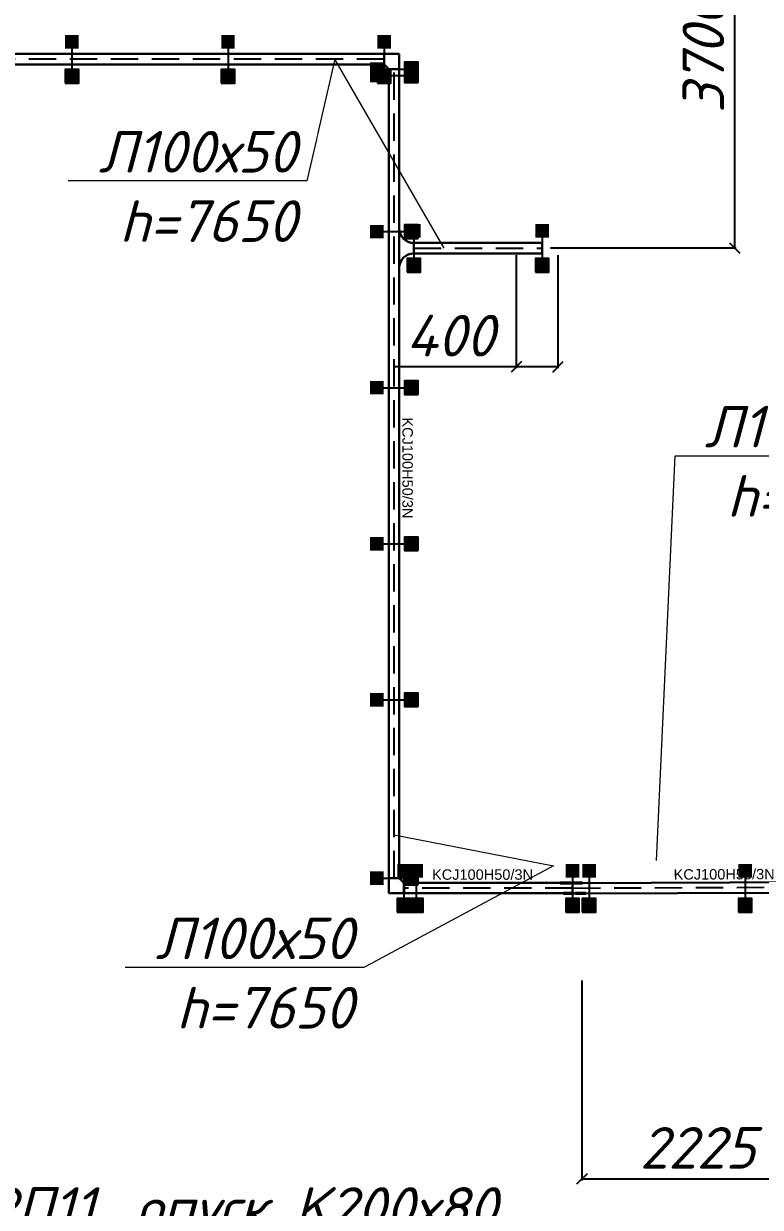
# Model space of a CAD drawing. Extents: x 221643 to 289394, y 86804 to 109436.
# Drawn here: x 250597 to 251304, y 104021 to 105159 of the extents above; entities that cross this region are included whole.
import ezdxf
from ezdxf import colors
from ezdxf.entities.mleader import LeaderData, LeaderLine
from ezdxf.math import Vec2, Vec3

# ---------------------------------------------------------------- set-up
doc = ezdxf.new("R2010")
doc.units = 0
doc.linetypes.add('DASHED2', pattern=[0.375, 0.25, -0.125])
doc.layers.get('Defpoints').update_dxf_attribs({"color": 140})
doc.layers.add('BAKS_opis', color=7, linetype='Continuous')
doc.layers.add("E_Прив'язки", color=24, linetype='Continuous')
doc.layers.add('E_Лотки', color=5, linetype='Continuous', lineweight=30)
doc.layers.add('E_Позначення', color=7, linetype='Continuous', lineweight=15)
doc.layers.add('E_Лотки_опори_опуски', color=2, linetype='Continuous', plot=False)
doc.styles.add('GOST 2.304', font='isocpeui.ttf')
doc.styles.add('ROMANS', font='ROMANS')
doc.styles.get("Standard").update_dxf_attribs({"font": 'arial.ttf'})
doc.styles.add('ГОСТ 2.304', font='isocpeui.ttf')
doc.dimstyles.new('ISO-25', dxfattribs={"dimtxt": 2.5, "dimasz": 2.5, "dimexe": 1.25, "dimexo": 0.625, "dimtad": 1, "dimtxsty": 'Standard', "dimcen": 2.5, "dimadec": 0, "dimazin": 0, "dimtfac": 1, "dimtmove": 0, "dimatfit": 3, "dimfxl": 1, "dimarcsym": 0})

# ---------------------------------------------------------------- blocks, each defined once
blk = doc.blocks.new('_Oblique')
at = {"color": 0, "linetype": 'ByBlock', "lineweight": -2}
blk.add_line((-0.5, -0.5), (0.5, 0.5), dxfattribs=at)
blk = doc.blocks.new('*D395')
at = {"layer": 'Defpoints', "color": 0, "transparency": 16777216}
for p in [(251069.7, 104936), (251109.7, 104936), (251069.7, 104828.7)]:
    blk.add_point(p, dxfattribs=at)
at = {"layer": "E_Прив'язки", "color": 0, "lineweight": -2, "transparency": 16777216}
for p, q in [((251069.7, 104936), (251069.7, 104827.4)), ((251109.7, 104936), (251109.7, 104827.4)), ((251069.7, 104828.7), (250952.7, 104828.7)), ((251109.7, 104828.7), (251069.7, 104828.7))]:
    blk.add_line(p, q, dxfattribs=at)
at = {"layer": "E_Прив'язки", "color": 0, "lineweight": -2, "transparency": 16777216, "xscale": 10, "yscale": 10, "zscale": 10, "rotation": 180}
blk.add_blockref('_Oblique', (251069.7, 104828.7), dxfattribs=at)
at = {"layer": "E_Прив'язки", "color": 0, "lineweight": -2, "transparency": 16777216, "xscale": 10, "yscale": 10, "zscale": 10}
blk.add_blockref('_Oblique', (251109.7, 104828.7), dxfattribs=at)
at = {"layer": "E_Прив'язки", "color": 0, "transparency": 16777216, "insert": (251006.2, 104858.7), "char_height": 40, "attachment_point": 5, "style": 'GOST 2.304', "bg_fill": 3, "box_fill_scale": 1.1, "bg_fill_color": 256, "bg_fill_true_color": 13158600, "bg_fill_transparency": 0}
blk.add_mtext('400', dxfattribs=at)
blk = doc.blocks.new('*D396')
at = {"layer": 'Defpoints', "color": 0, "transparency": 16777216}
for p in [(251102.7, 105312.9), (251279.6, 105312.9), (251102.7, 104943)]:
    blk.add_point(p, dxfattribs=at)
at = {"layer": "E_Прив'язки", "color": 0, "lineweight": -2, "transparency": 16777216}
for p, q in [((251102.7, 105312.9), (251280.9, 105312.9)), ((251279.6, 104943), (251279.6, 105312.9)), ((251102.7, 104943), (251280.9, 104943))]:
    blk.add_line(p, q, dxfattribs=at)
at = {"layer": "E_Прив'язки", "color": 0, "lineweight": -2, "transparency": 16777216, "xscale": 10, "yscale": 10, "zscale": 10}
for p, rotation in [((251279.6, 105312.9), 90), ((251279.6, 104943), 270)]:
    blk.add_blockref('_Oblique', p, dxfattribs=dict(at, rotation=rotation))
at = {"layer": "E_Прив'язки", "color": 0, "transparency": 16777216, "insert": (251249.4, 105128), "char_height": 40, "attachment_point": 5, "rotation": 90, "style": 'GOST 2.304', "bg_fill": 3, "box_fill_scale": 1.1, "bg_fill_color": 256, "bg_fill_true_color": 13158600, "bg_fill_transparency": 0}
blk.add_mtext('3700', dxfattribs=at)
blk = doc.blocks.new('*D398')
at = {"layer": 'Defpoints', "color": 0, "transparency": 16777216}
for p in [(251132.7, 104238.9), (251355.1, 104088), (251132.7, 104048.1)]:
    blk.add_point(p, dxfattribs=at)
at = {"layer": "E_Прив'язки", "color": 0, "lineweight": -2, "transparency": 16777216}
for p, q in [((251132.7, 104238.9), (251132.7, 104046.8)), ((251355.1, 104088), (251355.1, 104046.8)), ((251355.1, 104048.1), (251132.7, 104048.1))]:
    blk.add_line(p, q, dxfattribs=at)
at = {"layer": "E_Прив'язки", "color": 0, "lineweight": -2, "transparency": 16777216, "xscale": 10, "yscale": 10, "zscale": 10, "rotation": 180}
blk.add_blockref('_Oblique', (251132.7, 104048.1), dxfattribs=at)
at = {"layer": "E_Прив'язки", "color": 0, "lineweight": -2, "transparency": 16777216, "xscale": 10, "yscale": 10, "zscale": 10}
blk.add_blockref('_Oblique', (251355.1, 104048.1), dxfattribs=at)
at = {"layer": "E_Прив'язки", "color": 0, "transparency": 16777216, "insert": (251243.9, 104078.1), "char_height": 40, "attachment_point": 5, "style": 'GOST 2.304', "bg_fill": 3, "box_fill_scale": 1.1, "bg_fill_color": 256, "bg_fill_true_color": 13158600, "bg_fill_transparency": 0}
blk.add_mtext('2225', dxfattribs=at)
blk = doc.blocks.new('A$C7FF703E6')
at = {"linetype": 'Continuous'}
for p, q in [((0, 145), (100, 145)), ((0, 145), (0, 0)), ((100, 145), (145, 100)), ((145, 100), (145, 0)), ((145, 0), (0, 0))]:
    blk.add_line(p, q, dxfattribs=at)
blk = doc.blocks.new('KK___100')
at = {"xscale": 0.1, "yscale": 0.1, "zscale": 0.1, "rotation": 270}
blk.add_blockref('A$C7FF703E6', (-5, 14.5), dxfattribs=at)
at = {"style": 'ROMANS', "flags": 9}
for tag, p in [('SYMBOL', (-1386.7, 2120.9)), ('ID', (-1386.4, 2120.9)), ('NAME', (-1386.1, 2120.9)), ('TYP', (-1385.8, 2120.9)), ('LENGTH', (-1385.4, 2120.9)), ('ATT_1', (-1385.1, 2120.9)), ('ATT_2', (-1384.8, 2120.9)), ('ATT_3', (-1384.4, 2120.9)), ('ATT_4', (-1384, 2120.9)), ('ATT_5', (-1383.7, 2120.9)), ('LUSTRO', (-1383.3, 2120.9)), ('P1', (-1383, 2120.9)), ('P2', (-1382.7, 2120.9)), ('AN', (-1382.4, 2120.9))]:
    blk.add_attdef(tag, p, '', height=0.3, rotation=90, dxfattribs=at)
blk = doc.blocks.new('BAKS_1667')
at = {"layer": 'BAKS_opis', "linetype": 'DASHED2', "ltscale": 105}
blk.add_line((0, 0), (-2777.2, 0), dxfattribs=at)
at = {"layer": 'E_Лотки'}
for points in [[(0, 5), (-2777.2, 5), (-2777.2, -5), (0, -5)], [(0, 5), (-2777.2, 5), (-2777.2, 5), (0, 5)], [(0, -5), (-2777.2, -5), (-2777.2, 5), (0, 5)], [(0, -5), (-2777.2, -5), (-2777.2, -5), (0, -5)]]:
    blk.add_3dface(points, dxfattribs=at)
at = {"flags": 1}
for tag, p in [('TYP', (-2786.7, 0)), ('ATT_1', (-2786.7, 0)), ('ATT_2', (-2786.7, 0)), ('ATT_3', (-2786.7, 0)), ('ATT_4', (-2786.7, 0)), ('ATT_5', (-2786.7, 0)), ('AN', (-2786.7, 0)), ('NAME', (-2786.7, 0)), ('P1X', (-2786.7, 0)), ('P2X', (-2786.7, 0)), ('P1Y', (-2786.7, 0)), ('P2Y', (-2786.7, 0)), ('LENGTH', (9.5, 0)), ('ID', (9.5, -5))]:
    blk.add_attdef(tag, p, '', height=2.5, dxfattribs=at)
at = {"layer": 'BAKS_opis'}
blk.add_attdef('SYMBOL', (-1442.6, 8), '', height=10, rotation=0, dxfattribs=at)
blk = doc.blocks.new('A$C4863500E')
at = {"linetype": 'Continuous'}
for p, q in [((380, 140), (0, 140)), ((240, 0), (140, 0))]:
    blk.add_line(p, q, dxfattribs=at)
for centre, start, end in [((0, 0), 0, 90), ((380, 0), 90, 180)]:
    blk.add_arc(centre, 140, start, end, dxfattribs=at)
blk = doc.blocks.new('TKD___100')
at = {"xscale": 0.1, "yscale": 0.1, "zscale": 0.1}
blk.add_blockref('A$C4863500E', (-19, -14), dxfattribs=at)
at = {"style": 'ROMANS', "flags": 9}
for tag, p in [('SYMBOL', (4.9, 15)), ('ID', (4.9, 14.7)), ('NAME', (4.9, 14.4)), ('TYP', (4.9, 14)), ('LENGTH', (4.9, 13.7)), ('ATT_1', (4.9, 13.4)), ('ATT_2', (4.9, 13)), ('ATT_3', (4.9, 12.7)), ('ATT_4', (4.9, 12.3)), ('ATT_5', (4.9, 11.9)), ('LUSTRO', (4.9, 11.6)), ('P1', (4.9, 11.2)), ('P2', (4.9, 10.9)), ('AN', (4.9, 10.6))]:
    blk.add_attdef(tag, p, '', height=0.3, dxfattribs=at)
blk = doc.blocks.new('BAKS_1668')
at = {"layer": 'BAKS_opis', "linetype": 'DASHED2', "ltscale": 105}
blk.add_line((0, 0), (123.2, 0), dxfattribs=at)
at = {"layer": 'E_Лотки'}
for points in [[(0, -5), (123.2, -5), (123.2, 5), (0, 5)], [(0, 5), (123.2, 5), (123.2, -5), (0, -5)], [(0, 5), (123.2, 5), (123.2, 5), (0, 5)], [(0, -5), (123.2, -5), (123.2, -5), (0, -5)]]:
    blk.add_3dface(points, dxfattribs=at)
at = {"flags": 1}
for tag, p in [('ID', (0, 5)), ('LENGTH', (0, 0)), ('ATT_1', (123.2, 0)), ('ATT_2', (123.2, 0)), ('ATT_3', (123.2, 0)), ('ATT_4', (123.2, 0)), ('ATT_5', (123.2, 0)), ('AN', (123.2, 0)), ('TYP', (123.2, 0)), ('NAME', (123.2, 0)), ('P1X', (123.2, 0)), ('P2X', (123.2, 0)), ('P1Y', (123.2, 0)), ('P2Y', (123.2, 0)), ('LUSTRO', (123.2, 0))]:
    blk.add_attdef(tag, p, '', height=2.5, dxfattribs=at)
at = {"layer": 'BAKS_opis', "flags": 1}
blk.add_attdef('SYMBOL', (61.6, 8), '', height=10, dxfattribs=at)
blk = doc.blocks.new('_None')
blk = doc.blocks.new('BAKS_1721')
at = {"layer": 'BAKS_opis', "linetype": 'DASHED2', "ltscale": 105}
blk.add_line((0, 0), (-161.8, 0), dxfattribs=at)
at = {"layer": 'E_Лотки'}
for points in [[(0, 5), (-161.8, 5), (-161.8, -5), (0, -5)], [(0, 5), (-161.8, 5), (-161.8, 5), (0, 5)], [(0, -5), (-161.8, -5), (-161.8, 5), (0, 5)], [(0, -5), (-161.8, -5), (-161.8, -5), (0, -5)]]:
    blk.add_3dface(points, dxfattribs=at)
at = {"flags": 1}
for tag, p in [('TYP', (-161.8, 0)), ('ATT_1', (-161.8, 0)), ('ATT_2', (-161.8, 0)), ('ATT_3', (-161.8, 0)), ('ATT_4', (-161.8, 0)), ('ATT_5', (-161.8, 0)), ('AN', (-161.8, 0)), ('NAME', (-161.8, 0)), ('P1X', (-161.8, 0)), ('P2X', (-161.8, 0)), ('P1Y', (-161.8, 0)), ('P2Y', (-161.8, 0)), ('LUSTRO', (-161.8, 0)), ('LENGTH', (0, 0)), ('ID', (0, -5))]:
    blk.add_attdef(tag, p, '', height=2.5, dxfattribs=at)
at = {"layer": 'BAKS_opis'}
blk.add_attdef('SYMBOL', (-134.9, 8), '', height=10, rotation=0, dxfattribs=at)
blk = doc.blocks.new('A$C34620F73')
for p, q in [((0, 1), (10, 1)), ((0, 0), (0, 1)), ((10, 0), (0, 0)), ((10, 1), (10, 0))]:
    blk.add_line(p, q)
blk = doc.blocks.new('LG___H')
at = {"rotation": 270}
blk.add_blockref('A$C34620F73', (-0.5, 10), dxfattribs=at)
at = {"style": 'ROMANS', "flags": 9}
for tag, p in [('SYMBOL', (-0.7, 7.2)), ('ID', (-0.7, 6.8)), ('NAME', (-0.7, 6.5)), ('TYP', (-0.7, 6.2)), ('LENGTH', (-0.7, 5.9)), ('ATT_1', (-0.7, 5.5)), ('ATT_2', (-0.7, 5.2)), ('ATT_3', (-0.7, 4.8)), ('ATT_4', (-0.7, 4.5)), ('ATT_5', (-0.7, 4.1)), ('LUSTRO', (-0.7, 3.7)), ('P1', (-0.7, 3.4)), ('P2', (-0.7, 3.1)), ('AN', (-0.7, 2.8))]:
    blk.add_attdef(tag, p, '', height=0.3, dxfattribs=at)
blk = doc.blocks.new('podpora_200')
for points in [[(-6.5, 10), (0, 10), (6.5, 10), (6.5, 23.1), (-6.5, 23.1)], [(-6.5, -23.1), (6.5, -23.1), (6.5, -10), (-6.5, -10)]]:
    blk.add_hatch(color=256).paths.add_polyline_path(points)
blk.add_line((0, 10), (0, -10))
blk.add_lwpolyline([(-6.5, -23.1), (6.5, -23.1), (6.5, -10), (-6.5, -10)], close=True)
at = {"style": 'ROMANS', "flags": 9}
for tag, p in [('SYMBOL', (3.3, 14.9)), ('TYP', (3.3, 13.9)), ('ATT_1', (3.3, 13.2)), ('ATT_2', (3.3, 12.9)), ('ATT_3', (3.3, 12.5)), ('ATT_4', (3.3, 12.2)), ('ATT_5', (3.3, 11.8)), ('ID', (3.3, 14.5)), ('NAME', (3.3, 14.2)), ('LENGTH', (3.3, 13.6)), ('P1', (3.3, 11.4)), ('P2', (3.3, 11.1)), ('AN', (3.3, 10.8)), ('ELEM', (3.3, 10.5))]:
    blk.add_attdef(tag, p, '', height=0.3, dxfattribs=at)
blk = doc.blocks.new('BAKS_1882')
at = {"layer": 'BAKS_opis', "linetype": 'DASHED2', "ltscale": 105}
blk.add_line((0, 0), (-302.4, -1.2), dxfattribs=at)
at = {"layer": 'E_Лотки'}
for points in [[(0, 5), (-302.4, 3.8), (-302.4, -6.2), (0, -5)], [(0, 5), (-302.4, 3.8), (-302.4, 3.8), (0, 5)], [(0, -5), (-302.4, -6.2), (-302.4, 3.8), (0, 5)], [(0, -5), (-302.4, -6.2), (-302.4, -6.2), (0, -5)]]:
    blk.add_3dface(points, dxfattribs=at)
at = {"flags": 1}
for tag, p in [('ATT_2', (-302.4, -1.2)), ('ATT_3', (-302.4, -1.2)), ('ATT_1', (-302.4, -1.2)), ('ATT_4', (-302.4, -1.2)), ('ATT_5', (-302.4, -1.2)), ('AN', (-302.4, -1.2)), ('TYP', (-302.4, -1.2)), ('P2X', (-302.4, -1.2)), ('P2Y', (-302.4, -1.2)), ('LUSTRO', (-302.4, -1.2)), ('NAME', (-302.4, -1.2)), ('P1X', (-302.4, -1.2)), ('P1Y', (-302.4, -1.2)), ('LENGTH', (0, 0)), ('ID', (0, -5))]:
    blk.add_attdef(tag, p, '', height=2.5, dxfattribs=at)
at = {"layer": 'BAKS_opis'}
blk.add_attdef('SYMBOL', (-205.2, 7.2), '', height=10, rotation=0.2203, dxfattribs=at)
blk = doc.blocks.new('BAKS_1883')
at = {"layer": 'BAKS_opis', "linetype": 'DASHED2', "ltscale": 105}
blk.add_line((0, 0), (0, 777.7), dxfattribs=at)
at = {"layer": 'E_Лотки'}
for points in [[(5, 0), (5, 777.7), (-5, 777.7), (-5, 0)], [(-5, 0), (-5, 777.7), (5, 777.7), (5, 0)], [(-5, 0), (-5, 777.7), (-5, 777.7), (-5, 0)], [(5, 0), (5, 777.7), (5, 777.7), (5, 0)]]:
    blk.add_3dface(points, dxfattribs=at)
at = {"flags": 1}
for tag, p in [('ATT_1', (0, 777.7)), ('ATT_2', (0, 777.7)), ('ATT_3', (0, 777.7)), ('ATT_4', (0, 777.7)), ('ATT_5', (0, 777.7)), ('AN', (0, 777.7)), ('TYP', (0, 777.7)), ('NAME', (0, 777.7)), ('P1X', (0, 777.7)), ('P2X', (0, 777.7)), ('P1Y', (0, 777.7)), ('P2Y', (0, 777.7)), ('LUSTRO', (0, 777.7)), ('ID', (-5, 0)), ('LENGTH', (0, 0))]:
    blk.add_attdef(tag, p, '', height=2.5, dxfattribs=at)
at = {"layer": 'BAKS_opis'}
blk.add_attdef('SYMBOL', (8, 442.9), '', height=10, rotation=270, dxfattribs=at)

msp = doc.modelspace()

# ---------------------------------------------------------------- block references
at = {"layer": 'E_Лотки'}
msp.add_blockref('BAKS_1667', (250942.8379, 105124.4301), dxfattribs=at)
at = {"layer": 'E_Лотки', "xscale": -1, "rotation": 359.9999999999963}
msp.add_blockref('KK___100', (250952.3379, 105114.9301), dxfattribs=at)
at = {"layer": 'E_Лотки'}
for name, p in [('BAKS_1721', (251123.6749, 104327.7271)), ('BAKS_1882', (251426.0991, 104328.6472))]:
    msp.add_blockref(name, p, dxfattribs=at).add_auto_attribs({'SYMBOL': 'KCJ100H50/3N'})
for name, p, rotation in [('KK___100', (250961.8379, 104327.7271), 89.9999999999927), ('LG___H', (251121.9953, 104332.7271), 90), ('LG___H', (251133.2612, 104332.7271), 90), ('LG___H', (251125.2075, 104322.7271), 90), ('LG___H', (251136.4734, 104322.7271), 90)]:
    msp.add_blockref(name, p, dxfattribs=dict(at, rotation=rotation))
at = {"layer": 'E_Лотки_опори_опуски'}
for p in [(250642.8379, 105124.4301), (250792.8379, 105124.4301), (250942.8379, 105124.4301), (250961.8379, 104327.7271), (250973.6749, 104327.7271), (251123.6749, 104327.7271), (251123.6749, 104327.7271), (251139.6624, 104327.7271), (251289.6624, 104327.7271)]:
    msp.add_blockref('podpora_200', p, dxfattribs=at)
at = {"layer": 'E_Лотки_опори_опуски', "rotation": 90}
for p in [(250952.3379, 105114.9301), (250952.3379, 105108.6529), (250952.3379, 104958.6529), (250952.3379, 104808.6529), (250952.3379, 104658.6529), (250952.3379, 104508.6529), (250952.3379, 104337.2271)]:
    msp.add_blockref('podpora_200', p, dxfattribs=at)

# ---------------------------------------------------------------- dimensions: what is measured, and where the dimension line sits
at = {"layer": "E_Прив'язки"}
for base, p1, p2, picture, middle in [((251069.6584, 104828.6804), (251109.6584, 104936.0363), (251069.6584, 104936.0363), '*D395', (251006.1887, 104858.6804)), ((251132.6749, 104048.0895), (251355.0991, 104088.0406), (251132.6749, 104238.909), '*D398', (251243.887, 104078.0895))]:
    dim = msp.add_linear_dim(base=base, p1=p1, p2=p2, dimstyle='ISO-25', override={"dimtxt": 40, "dimasz": 10, "dimexo": 0, "dimgap": 10, "dimlfac": 10, "dimrnd": 5, "dimtxsty": 'GOST 2.304', "dimblk1": 'Oblique', "dimblk2": 'Oblique', "dimsah": 1, "dimfxl": 1.25, "dimtfill": 1}, dxfattribs=at)
    dim.commit()
    dim.dimension.update_dxf_attribs({"geometry": picture, "text_midpoint": middle})

# ---------------------------------------------------------------- next in the draw order: block references
at = {"layer": 'E_Лотки', "xscale": -1, "rotation": 90}
msp.add_blockref('TKD___100', (250957.3379, 104942.7646), dxfattribs=at)
at = {"layer": 'E_Лотки'}
msp.add_blockref('BAKS_1668', (250971.3379, 104942.7646), dxfattribs=at)
at = {"layer": 'E_Лотки_опори_опуски'}
msp.add_blockref('podpora_200', (250971.3379, 104942.7646), dxfattribs=at)

# ---------------------------------------------------------------- next in the draw order: dimensions: what is measured, and where the dimension line sits
at = {"layer": "E_Прив'язки"}
dim = msp.add_linear_dim(base=(251279.6308, 105312.909), p1=(251102.6584, 104943.0363), p2=(251102.6584, 105312.909), angle=90, dimstyle='ISO-25', override={"dimtxt": 40, "dimasz": 10, "dimexo": 0, "dimgap": 10, "dimlfac": 10, "dimrnd": 5, "dimtxsty": 'GOST 2.304', "dimblk1": 'Oblique', "dimblk2": 'Oblique', "dimsah": 1, "dimfxl": 1.25, "dimtfill": 1}, dxfattribs=at)
dim.commit()
dim.dimension.update_dxf_attribs({"geometry": '*D396', "text_midpoint": (251249.3732, 105127.9727)})

# ---------------------------------------------------------------- next in the draw order: leaders
at = {"layer": 'E_Позначення'}
ml = msp.add_multileader_mtext('Standard', dxfattribs=at)
ml.set_content('Л100х50\\Ph=5300', color=256, style='ГОСТ 2.304')
ml.set_leader_properties(color=256, linetype='ByLayer', lineweight=-1)
ml.set_arrow_properties(name='NONE')
ml.build(insert=Vec2(0, 0))
ml.multileader.update_dxf_attribs({"has_dogleg": 0, "text_left_attachment_type": 6, "text_right_attachment_type": 6, "dogleg_length": 0, "arrow_head_size": 0.1})
ctx = ml.context
ctx.base_point, ctx.char_height, ctx.arrow_head_size, ctx.landing_gap_size, ctx.plane_origin = Vec3(251222.4316, 104743.2931), 40, 0.1, 10, Vec3(253620.8994, 104000.5967)
ctx.left_attachment, ctx.right_attachment, ctx.text_align_type = 6, 6, 2
notes = []
notes.append((ctx, [(0, (1, 1, 0), (251222.4316, 104743.2931), (1, 0), 0, [(0, [(251204.2665, 104354.1529)], 0, [])])]))
ctx.mtext.insert, ctx.mtext.alignment, ctx.mtext.flow_direction = Vec3(251440.6741, 104791.2931), 3, 5
ctx.mtext.has_bg_fill, ctx.mtext.bg_color, ctx.mtext.bg_scale_factor, ctx.mtext.bg_transparency, ctx.mtext.use_window_bg_color = 1, -1027028792, 1.5, 0, 1
ml = msp.add_multileader_mtext('Standard', dxfattribs=at)
ml.set_content('Л100х50\\Ph=7650', color=256, style='ГОСТ 2.304')
ml.set_leader_properties(color=256, linetype='ByLayer', lineweight=-1)
ml.set_arrow_properties(name='NONE')
ml.build(insert=Vec2(0, 0))
ml.multileader.update_dxf_attribs({"has_dogleg": 0, "text_left_attachment_type": 6, "text_right_attachment_type": 6, "dogleg_length": 0, "arrow_head_size": 0.1})
ctx = ml.context
ctx.base_point, ctx.char_height, ctx.arrow_head_size, ctx.landing_gap_size, ctx.plane_origin = Vec3(250694.9846, 104251.4254), 40, 0.1, 10, Vec3(253118.591, 103965.4639)
ctx.left_attachment, ctx.right_attachment, ctx.text_align_type = 6, 6, 2
notes.append((ctx, [(1, (1, 1, 0), (250923.227, 104251.4254), (-1, 0), 0, [(1, [(250952.3379, 104379.0739), (251105.4198, 104349.1529)], 0, [])])]))
ctx.mtext.insert, ctx.mtext.alignment, ctx.mtext.flow_direction = Vec3(250913.227, 104299.4254), 3, 5
ctx.mtext.has_bg_fill, ctx.mtext.bg_color, ctx.mtext.bg_scale_factor, ctx.mtext.bg_transparency, ctx.mtext.use_window_bg_color = 1, -1027028792, 1.5, 0, 1
ml = msp.add_multileader_mtext('Standard', dxfattribs=at)
ml.set_content('ВРП11, опуск K200х80', color=256, style='ГОСТ 2.304')
ml.set_leader_properties(color=256, linetype='ByLayer', lineweight=-1)
ml.set_arrow_properties(name='NONE')
ml.build(insert=Vec2(0, 0))
ml.multileader.update_dxf_attribs({"has_dogleg": 0, "text_left_attachment_type": 6, "text_right_attachment_type": 6, "dogleg_length": 0, "arrow_head_size": 0.1})
ctx = ml.context
ctx.base_point, ctx.char_height, ctx.arrow_head_size, ctx.landing_gap_size, ctx.plane_origin = Vec3(250478.6236, 103988.2671), 40, 0.1, 10, Vec3(245764.9775, 103688.4978)
ctx.left_attachment, ctx.right_attachment, ctx.text_align_type = 6, 6, 2
notes.append((ctx, [(0, (1, 1, 0), (251061.1084, 103988.2671), (-1, 0), 0, [(0, [(251131.2032, 103959.0083)], 0, [])])]))
ctx.mtext.insert, ctx.mtext.alignment, ctx.mtext.flow_direction = Vec3(251051.1084, 104040.2671), 3, 5
ctx.mtext.has_bg_fill, ctx.mtext.bg_color, ctx.mtext.bg_scale_factor, ctx.mtext.bg_transparency, ctx.mtext.use_window_bg_color = 1, -1027028792, 1.5, 0, 1
for ctx, leaders in notes:
    for number, flags, end, landing, length, lines in leaders:
        leader = LeaderData()
        leader.index, (leader.has_last_leader_line, leader.has_dogleg_vector, leader.attachment_direction) = number, flags
        leader.last_leader_point, leader.dogleg_vector, leader.dogleg_length = Vec3(end), Vec3(landing), length
        for number, points, colour, breaks in lines:
            line = LeaderLine()
            line.index, line.vertices, line.color, line.breaks = number, Vec3.list(points), colors.encode_raw_color(colour), breaks
            leader.lines.append(line)
        ctx.leaders.append(leader)

# ---------------------------------------------------------------- next in the draw order: block references
at = {"layer": 'E_Лотки_опори_опуски'}
msp.add_blockref('podpora_200', (251094.5595, 104942.7646), dxfattribs=at)

# ---------------------------------------------------------------- next in the draw order: leaders
at = {"layer": 'E_Позначення'}
ml = msp.add_multileader_mtext('Standard', dxfattribs=at)
ml.set_content('Л100х50\\Ph=7650', color=256, style='ГОСТ 2.304')
ml.set_leader_properties(color=256, linetype='ByLayer', lineweight=-1)
ml.set_arrow_properties(name='NONE')
ml.build(insert=Vec2(0, 0))
ml.multileader.update_dxf_attribs({"has_dogleg": 0, "text_left_attachment_type": 6, "text_right_attachment_type": 6, "dogleg_length": 0, "arrow_head_size": 0.1})
ctx = ml.context
ctx.base_point, ctx.char_height, ctx.arrow_head_size, ctx.landing_gap_size, ctx.plane_origin = Vec3(250640.3146, 105007.4491), 40, 0.1, 10, Vec3(253028.7224, 104438.9853)
ctx.left_attachment, ctx.right_attachment, ctx.text_align_type = 6, 6, 2
notes = []
notes.append((ctx, [(1, (1, 1, 0), (250868.557, 105007.4491), (-1, 0), 0, [(1, [(251000.6025, 104942.7646), (250895.5227, 105124.4301)], 0, [])])]))
ctx.mtext.insert, ctx.mtext.alignment, ctx.mtext.flow_direction = Vec3(250858.557, 105055.4491), 3, 5
ctx.mtext.has_bg_fill, ctx.mtext.bg_color, ctx.mtext.bg_scale_factor, ctx.mtext.bg_transparency, ctx.mtext.use_window_bg_color = 1, -1027028792, 1.5, 0, 1
for ctx, leaders in notes:
    for number, flags, end, landing, length, lines in leaders:
        leader = LeaderData()
        leader.index, (leader.has_last_leader_line, leader.has_dogleg_vector, leader.attachment_direction) = number, flags
        leader.last_leader_point, leader.dogleg_vector, leader.dogleg_length = Vec3(end), Vec3(landing), length
        for number, points, colour, breaks in lines:
            line = LeaderLine()
            line.index, line.vertices, line.color, line.breaks = number, Vec3.list(points), colors.encode_raw_color(colour), breaks
            leader.lines.append(line)
        ctx.leaders.append(leader)

# ---------------------------------------------------------------- next in the draw order: block references
at = {"layer": 'E_Лотки'}
msp.add_blockref('BAKS_1883', (250952.3379, 104337.2271), dxfattribs=at).add_auto_attribs({'SYMBOL': 'KCJ100H50/3N'})

doc.saveas('drawing.dxf')
